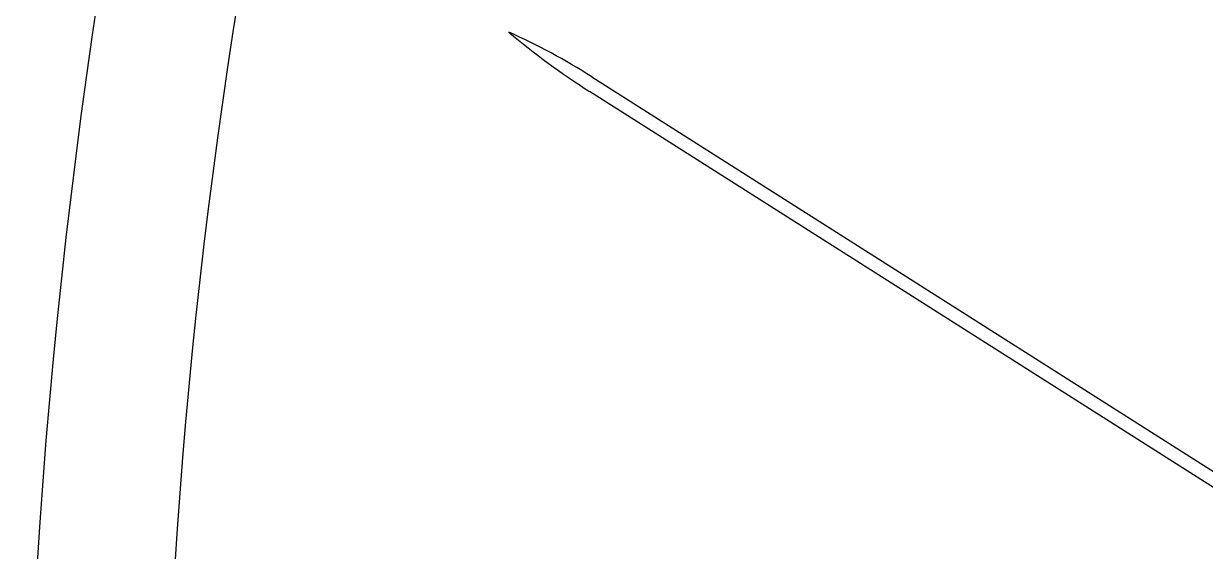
# Model space of a CAD drawing. Extents: x 398 to 508, y 628 to 778.
# Drawn here: x 424.41 to 430.92, y 691.08 to 693.98 of the extents above; entities that cross this region are included whole.
import ezdxf

# ---------------------------------------------------------------- set-up
doc = ezdxf.new("R2010")
doc.units = 0
doc.header["$MEASUREMENT"] = 0
doc.layers.add('1', color=4, linetype='Continuous')

# ---------------------------------------------------------------- blocks, each defined once
blk = doc.blocks.new('2013GLEAM')
at = {"layer": '1', "color": 3, "linetype": 'Continuous'}
for p, q in [((29.4673, 50.2308), (37.9234, 44.8644)), ((37.8307, 44.8354), (29.455, 50.1508))]:
    blk.add_line(p, q, dxfattribs=at)
for centre, radius, start, end in [((62.4654, 45.2491), 36.1279, 168.12972, 190.95784), ((27.5886, 47.2901), 3.4896, 57.42749, 65.95757), ((31.7044, 53.6848), 4.1891, 229.97578, 237.52407)]:
    blk.add_arc(centre, radius, start, end, dxfattribs=at)
at = {"layer": '1', "color": 2, "linetype": 'Continuous'}
blk.add_arc((60.2341, 45.4282), 33.1315, 168.5048, 190.27305, dxfattribs=at)

msp = doc.modelspace()

# ---------------------------------------------------------------- block references
at = {"layer": '1'}
msp.add_blockref('2013GLEAM', (398.077, 643.4604), dxfattribs=at)

doc.saveas('drawing.dxf')
